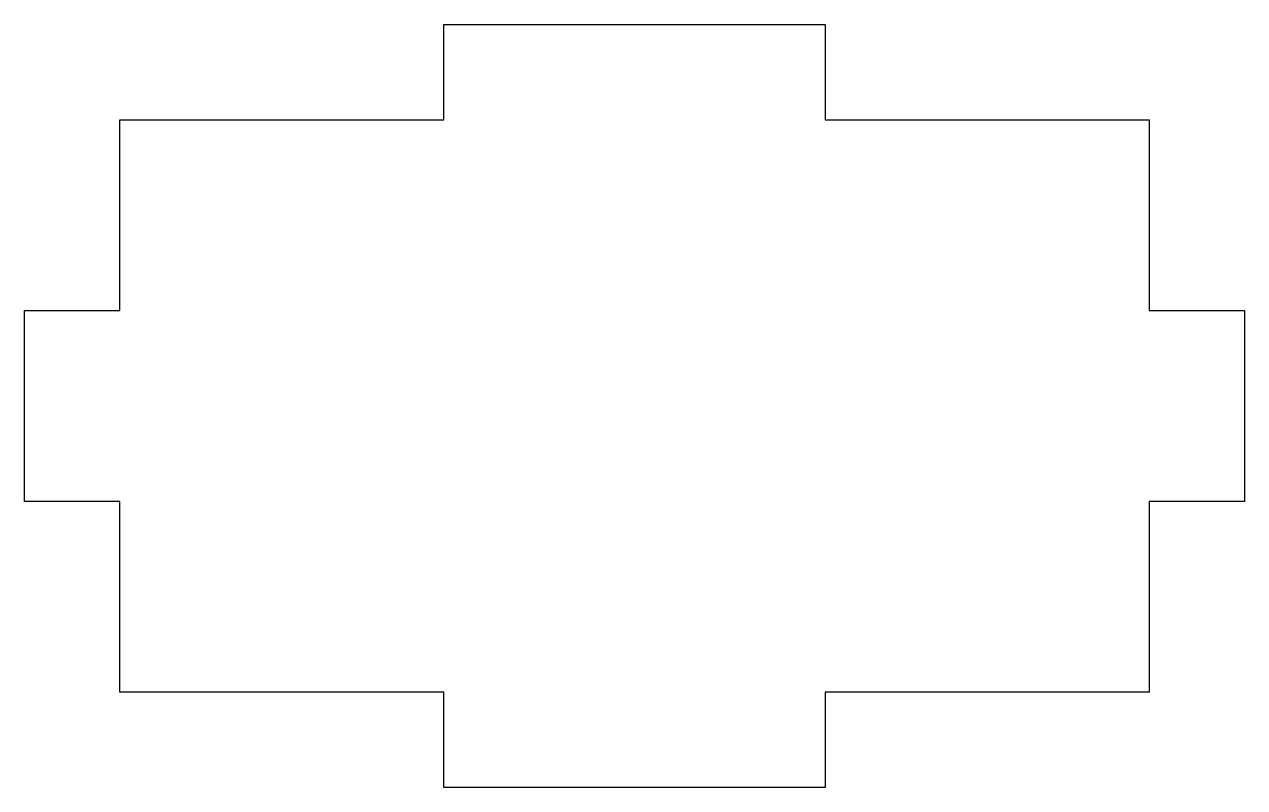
# Model space of a CAD drawing. Header units: millimetres. Extents: x -32 to 32, y 2 to 42.
import ezdxf

# ---------------------------------------------------------------- set-up
doc = ezdxf.new("R2010")
doc.units = ezdxf.units.MM
doc.layers.get('0').update_dxf_attribs({"linetype": 'CONTINUOUS'})

msp = doc.modelspace()

# ---------------------------------------------------------------- linework, layer by layer
msp.add_lwpolyline([(10, 7), (10, 2), (-10, 2), (-10, 7), (-27, 7), (-27, 17), (-32, 17), (-32, 27), (-27, 27), (-27, 37), (-10, 37), (-10, 42), (10, 42), (10, 37), (27, 37), (27, 27), (32, 27), (32, 17), (27, 17), (27, 7)], close=True)

doc.saveas('drawing.dxf')
